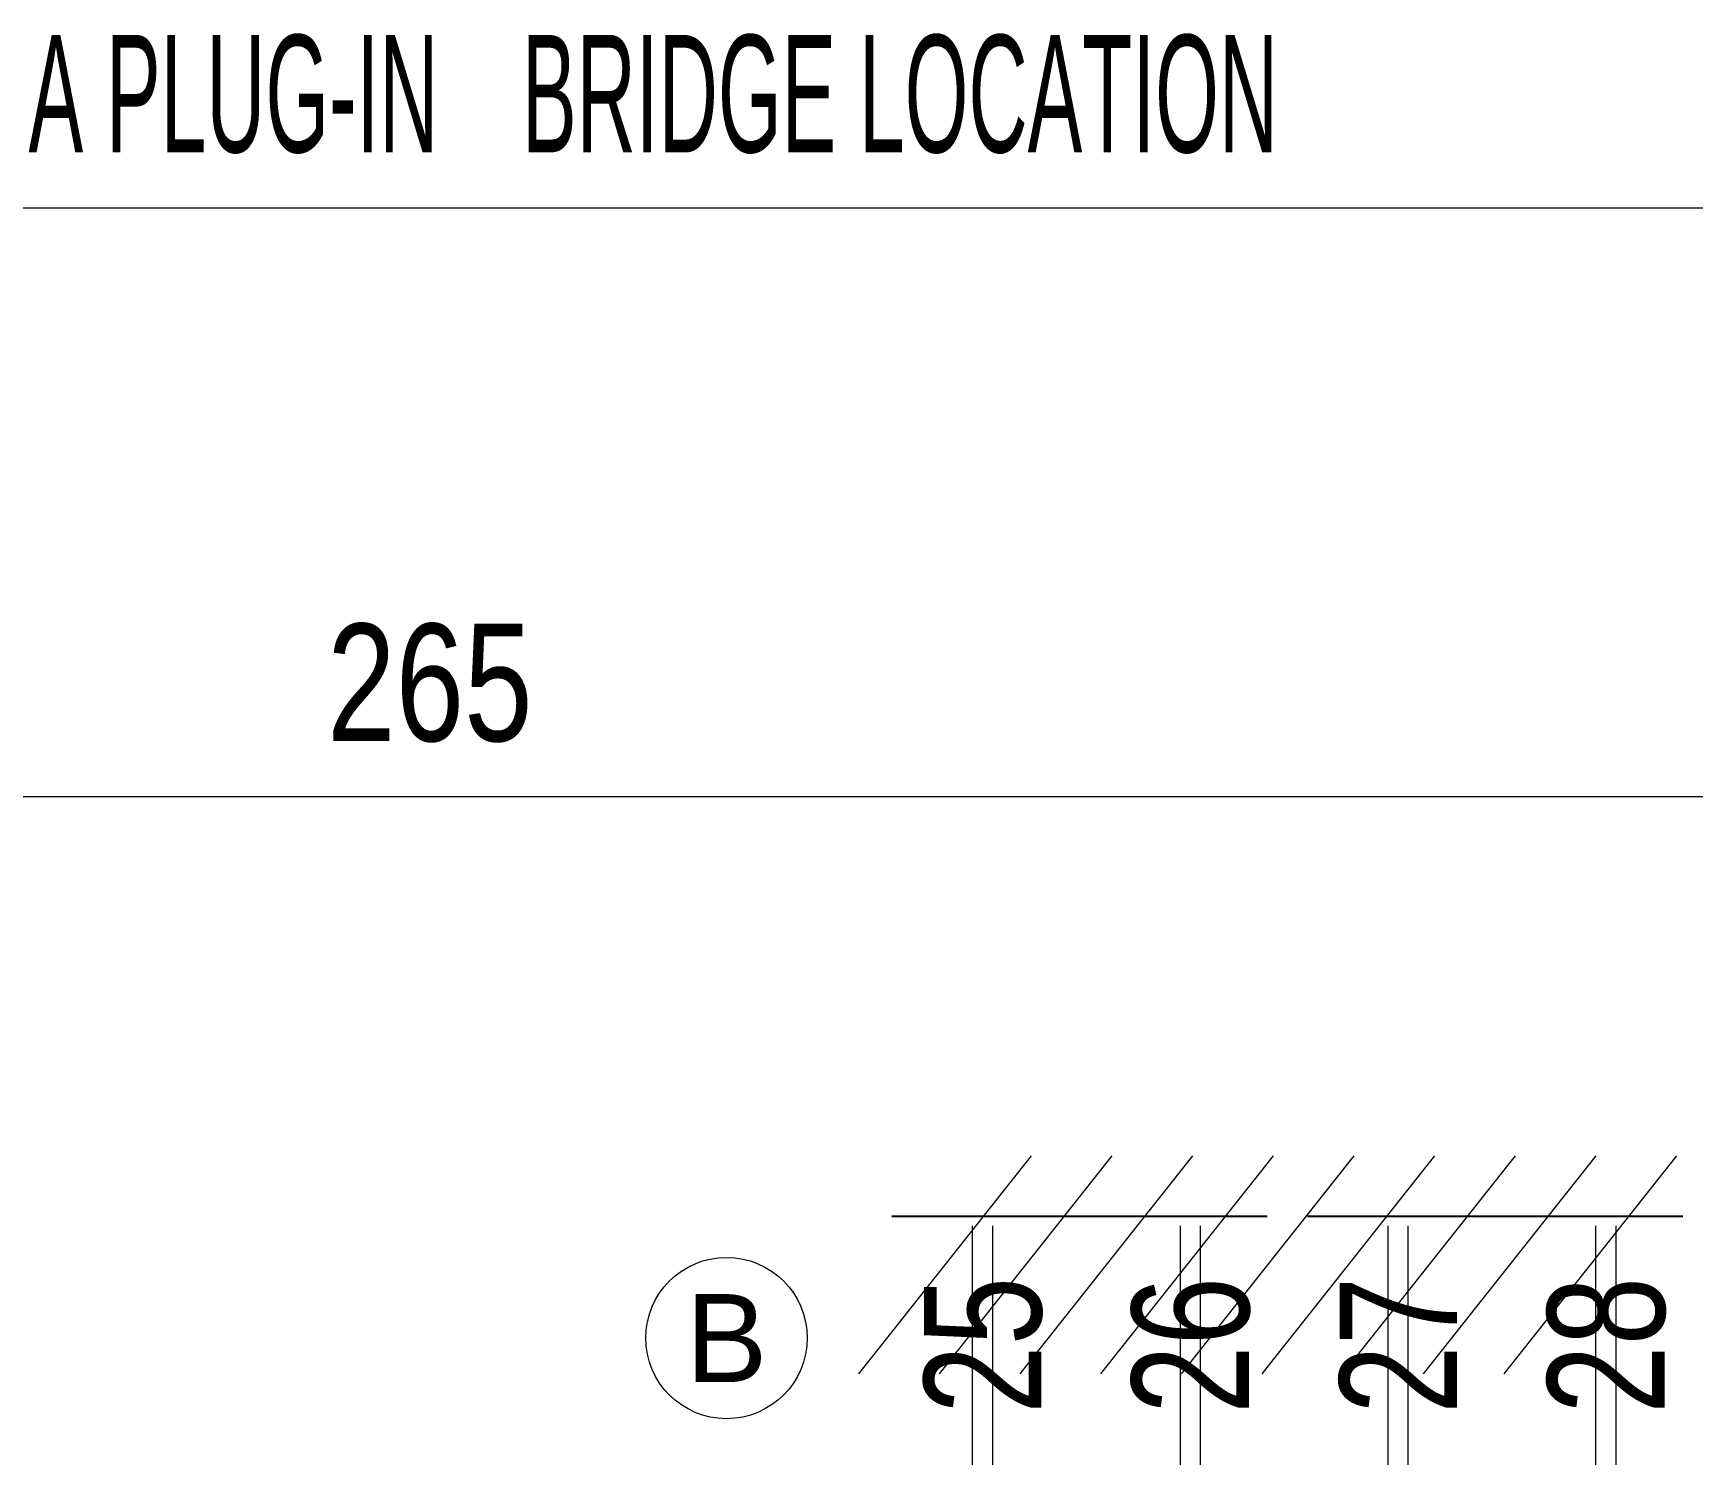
# Model space of a CAD drawing. Header units: millimetres. Extents: x 7 to 587, y 2 to 418.
# Drawn here: x 291.42 to 332.55, y 278.84 to 314.33 of the extents above; entities that cross this region are included whole.
import ezdxf
from ezdxf.enums import TextEntityAlignment as Align

# ---------------------------------------------------------------- set-up
doc = ezdxf.new("R2010")
doc.units = ezdxf.units.MM
for name, color, linetype in [('GR1_05', 7, 'Continuous'), ('GR1_15', 7, 'Continuous'), ('GR1_16', 7, 'Continuous')]:
    doc.layers.add(name, color=color, linetype=linetype)
doc.styles.add('HG丸ｺﾞｼｯｸM-PRO', font='')
doc.styles.get('HG丸ｺﾞｼｯｸM-PRO').set_extended_font_data('HG丸ｺﾞｼｯｸM-PRO')

# ---------------------------------------------------------------- blocks, each defined once
blk = doc.blocks.new('BLKF129')
at = {"layer": 'GR1_05', "color": 4, "linetype": 'Continuous', "lineweight": 13}
for p, q in [((316.146, 286.497), (311.867, 281.095)), ((318.146, 286.497), (313.867, 281.095)), ((320.146, 286.497), (315.867, 281.095)), ((322.146, 286.497), (317.867, 281.095)), ((324.146, 286.497), (319.867, 281.095)), ((326.146, 286.497), (321.867, 281.095)), ((328.146, 286.497), (323.867, 281.095)), ((330.146, 286.497), (325.867, 281.095)), ((332.146, 286.497), (327.867, 281.095)), ((314.697, 278.84), (314.697, 284.76)), ((315.197, 278.84), (315.197, 284.76)), ((319.847, 278.84), (319.847, 284.76)), ((320.347, 278.84), (320.347, 284.76)), ((324.997, 278.84), (324.997, 284.76)), ((325.497, 278.84), (325.497, 284.76)), ((330.147, 278.84), (330.147, 284.76)), ((330.647, 278.84), (330.647, 284.76))]:
    blk.add_line(p, q, dxfattribs=at)
at = {"layer": 'GR1_05', "color": 2, "linetype": 'Continuous', "lineweight": 25}
for p, q in [((312.697, 285), (321.997, 285)), ((322.997, 285), (332.297, 285))]:
    blk.add_line(p, q, dxfattribs=at)
at = {"layer": 'GR1_05', "color": 3, "linetype": 'Continuous', "lineweight": 35, "style": 'HG丸ｺﾞｼｯｸM-PRO', "width": 0.784542}
for s, p in [('25', (314.947, 281.8)), ('26', (320.097, 281.8)), ('27', (325.247, 281.8)), ('28', (330.397, 281.8))]:
    blk.add_text(s, height=2.9091, rotation=90, dxfattribs=at).set_placement(p, align=Align.MIDDLE_CENTER)
blk = doc.blocks.new('BLKF130')
at = {"layer": 'GR1_05', "color": 4, "linetype": 'Continuous', "lineweight": 13}
blk.add_circle((308.598, 281.982), 2, dxfattribs=at)
at = {"layer": 'GR1_05', "color": 4, "linetype": 'Continuous', "lineweight": 13, "style": 'HG丸ｺﾞｼｯｸM-PRO', "width": 1.04272}
blk.add_text('B', height=2.182, dxfattribs=at).set_placement((308.598, 281.982), align=Align.MIDDLE_CENTER)

msp = doc.modelspace()

# ---------------------------------------------------------------- linework, layer by layer
at = {"layer": 'GR1_15', "color": 4, "linetype": 'Continuous', "lineweight": 13}
msp.add_line((223.797, 310), (348.797, 310), dxfattribs=at)
at = {"layer": 'GR1_16', "color": 4, "linetype": 'Continuous', "lineweight": 13}
msp.add_line((168.747, 295.406), (433.747, 295.406), dxfattribs=at)

# ---------------------------------------------------------------- block references
at = {"layer": 'GR1_05', "color": 4, "linetype": 'Continuous', "lineweight": 13}
for name in ['BLKF129', 'BLKF130']:
    msp.add_blockref(name, (0, 0), dxfattribs=at)

# ---------------------------------------------------------------- texts
at = {"layer": 'GR1_15', "color": 3, "linetype": 'Continuous', "lineweight": 35, "style": 'HG丸ｺﾞｼｯｸM-PRO', "width": 0.522206}
msp.add_text('A BAR ABOVE THE NUMBERS INDICATES A PLUG-IN\u3000BRIDGE LOCATION', height=2.90909, dxfattribs=at).set_placement((286.297, 310.5), align=Align.BOTTOM_CENTER)
at = {"layer": 'GR1_16', "color": 3, "linetype": 'Continuous', "lineweight": 35, "style": 'HG丸ｺﾞｼｯｸM-PRO', "width": 0.784542}
msp.add_text('265', height=2.9091, rotation=0, dxfattribs=at).set_placement((301.247, 295.906), align=Align.BOTTOM_CENTER)

doc.saveas('drawing.dxf')
